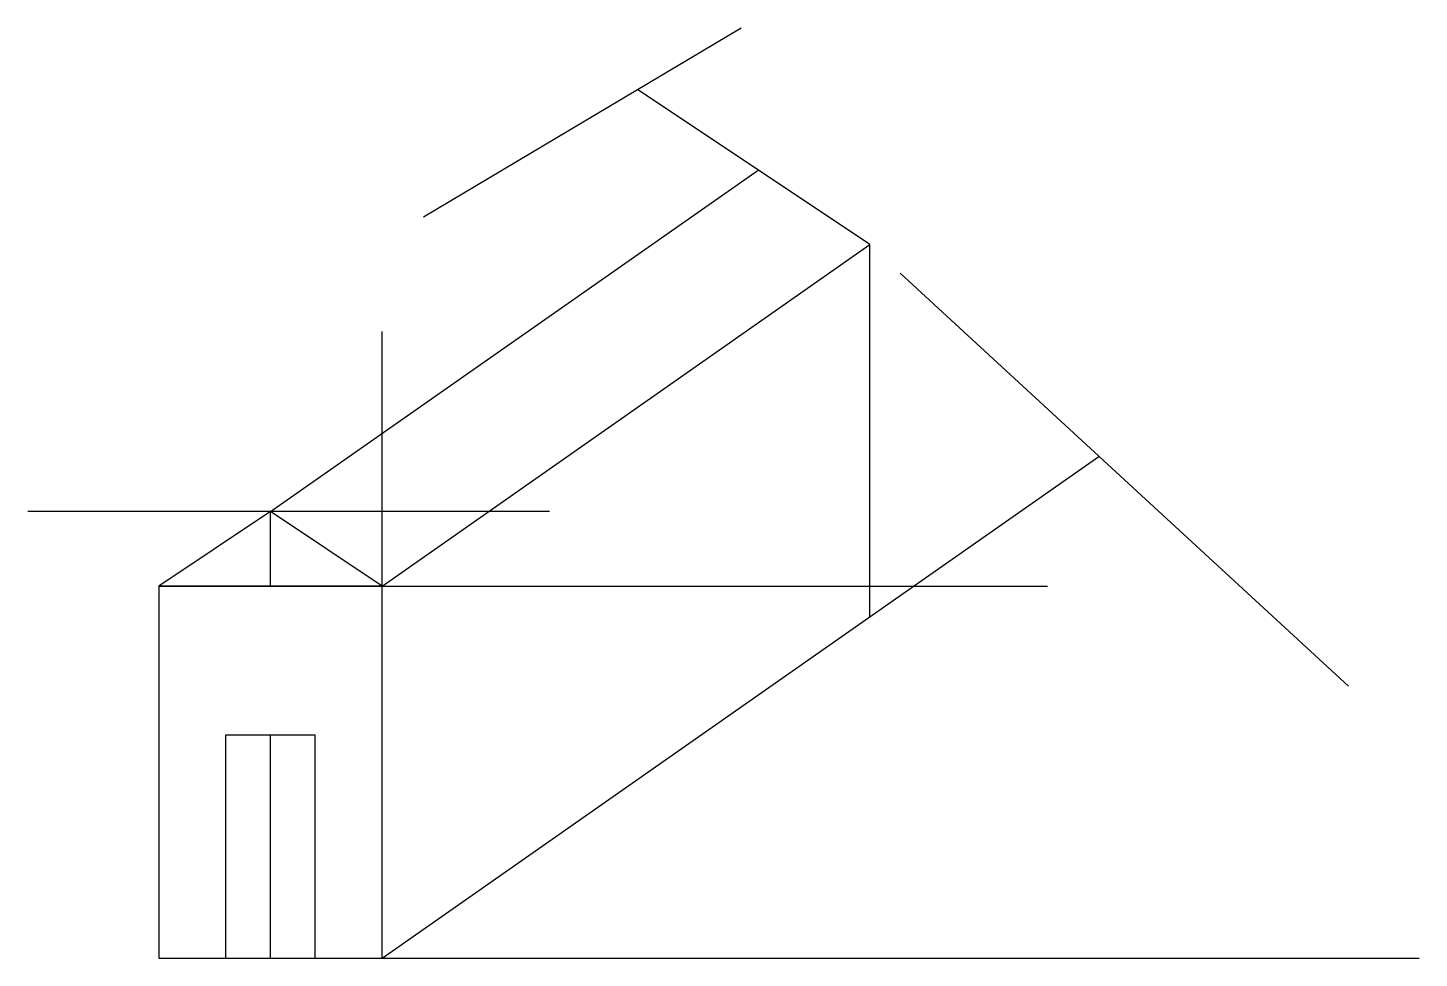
# Model space of a CAD drawing. Header units: inches. Extents: x -89 to 846, y 0 to 625.
import ezdxf

# ---------------------------------------------------------------- set-up
doc = ezdxf.new("R2010")
doc.units = ezdxf.units.IN
doc.header["$MEASUREMENT"] = 0

msp = doc.modelspace()

# ---------------------------------------------------------------- linework, layer by layer
for p, q in [((177.28, 497.82), (390.53, 624.78)), ((477.13, 479.15), (320.89, 583.32)), ((74.47, 299.72), (402.13, 529.15)), ((477.13, 229.15), (477.13, 479.15)), ((497.43, 459.92), (798.5, 182.46)), ((149.47, 249.72), (149.47, 420.8)), ((149.47, -0.28), (630.96, 336.87)), ((261.76, 299.72), (-88.61, 299.72)), ((74.47, 299.72), (-0.53, 249.72)), ((74.47, 249.72), (74.47, 299.72)), ((149.47, 249.72), (74.47, 299.72)), ((149.47, 249.72), (-0.53, 249.72)), ((-0.53, 249.72), (-0.53, -0.28)), ((-0.53, 249.72), (596.39, 249.72)), ((149.47, -0.28), (149.47, 249.72)), ((44.47, 149.72), (104.47, 149.72)), ((44.47, -0.28), (44.47, 149.72)), ((74.47, -0.28), (74.47, 149.72)), ((104.47, -0.28), (104.47, 149.72)), ((-0.53, -0.28), (149.47, -0.28)), ((149.47, -0.28), (846.08, -0.28))]:
    msp.add_line(p, q)
msp.add_lwpolyline([(149.47, 249.72), (477.13, 479.15)])

doc.saveas('drawing.dxf')
